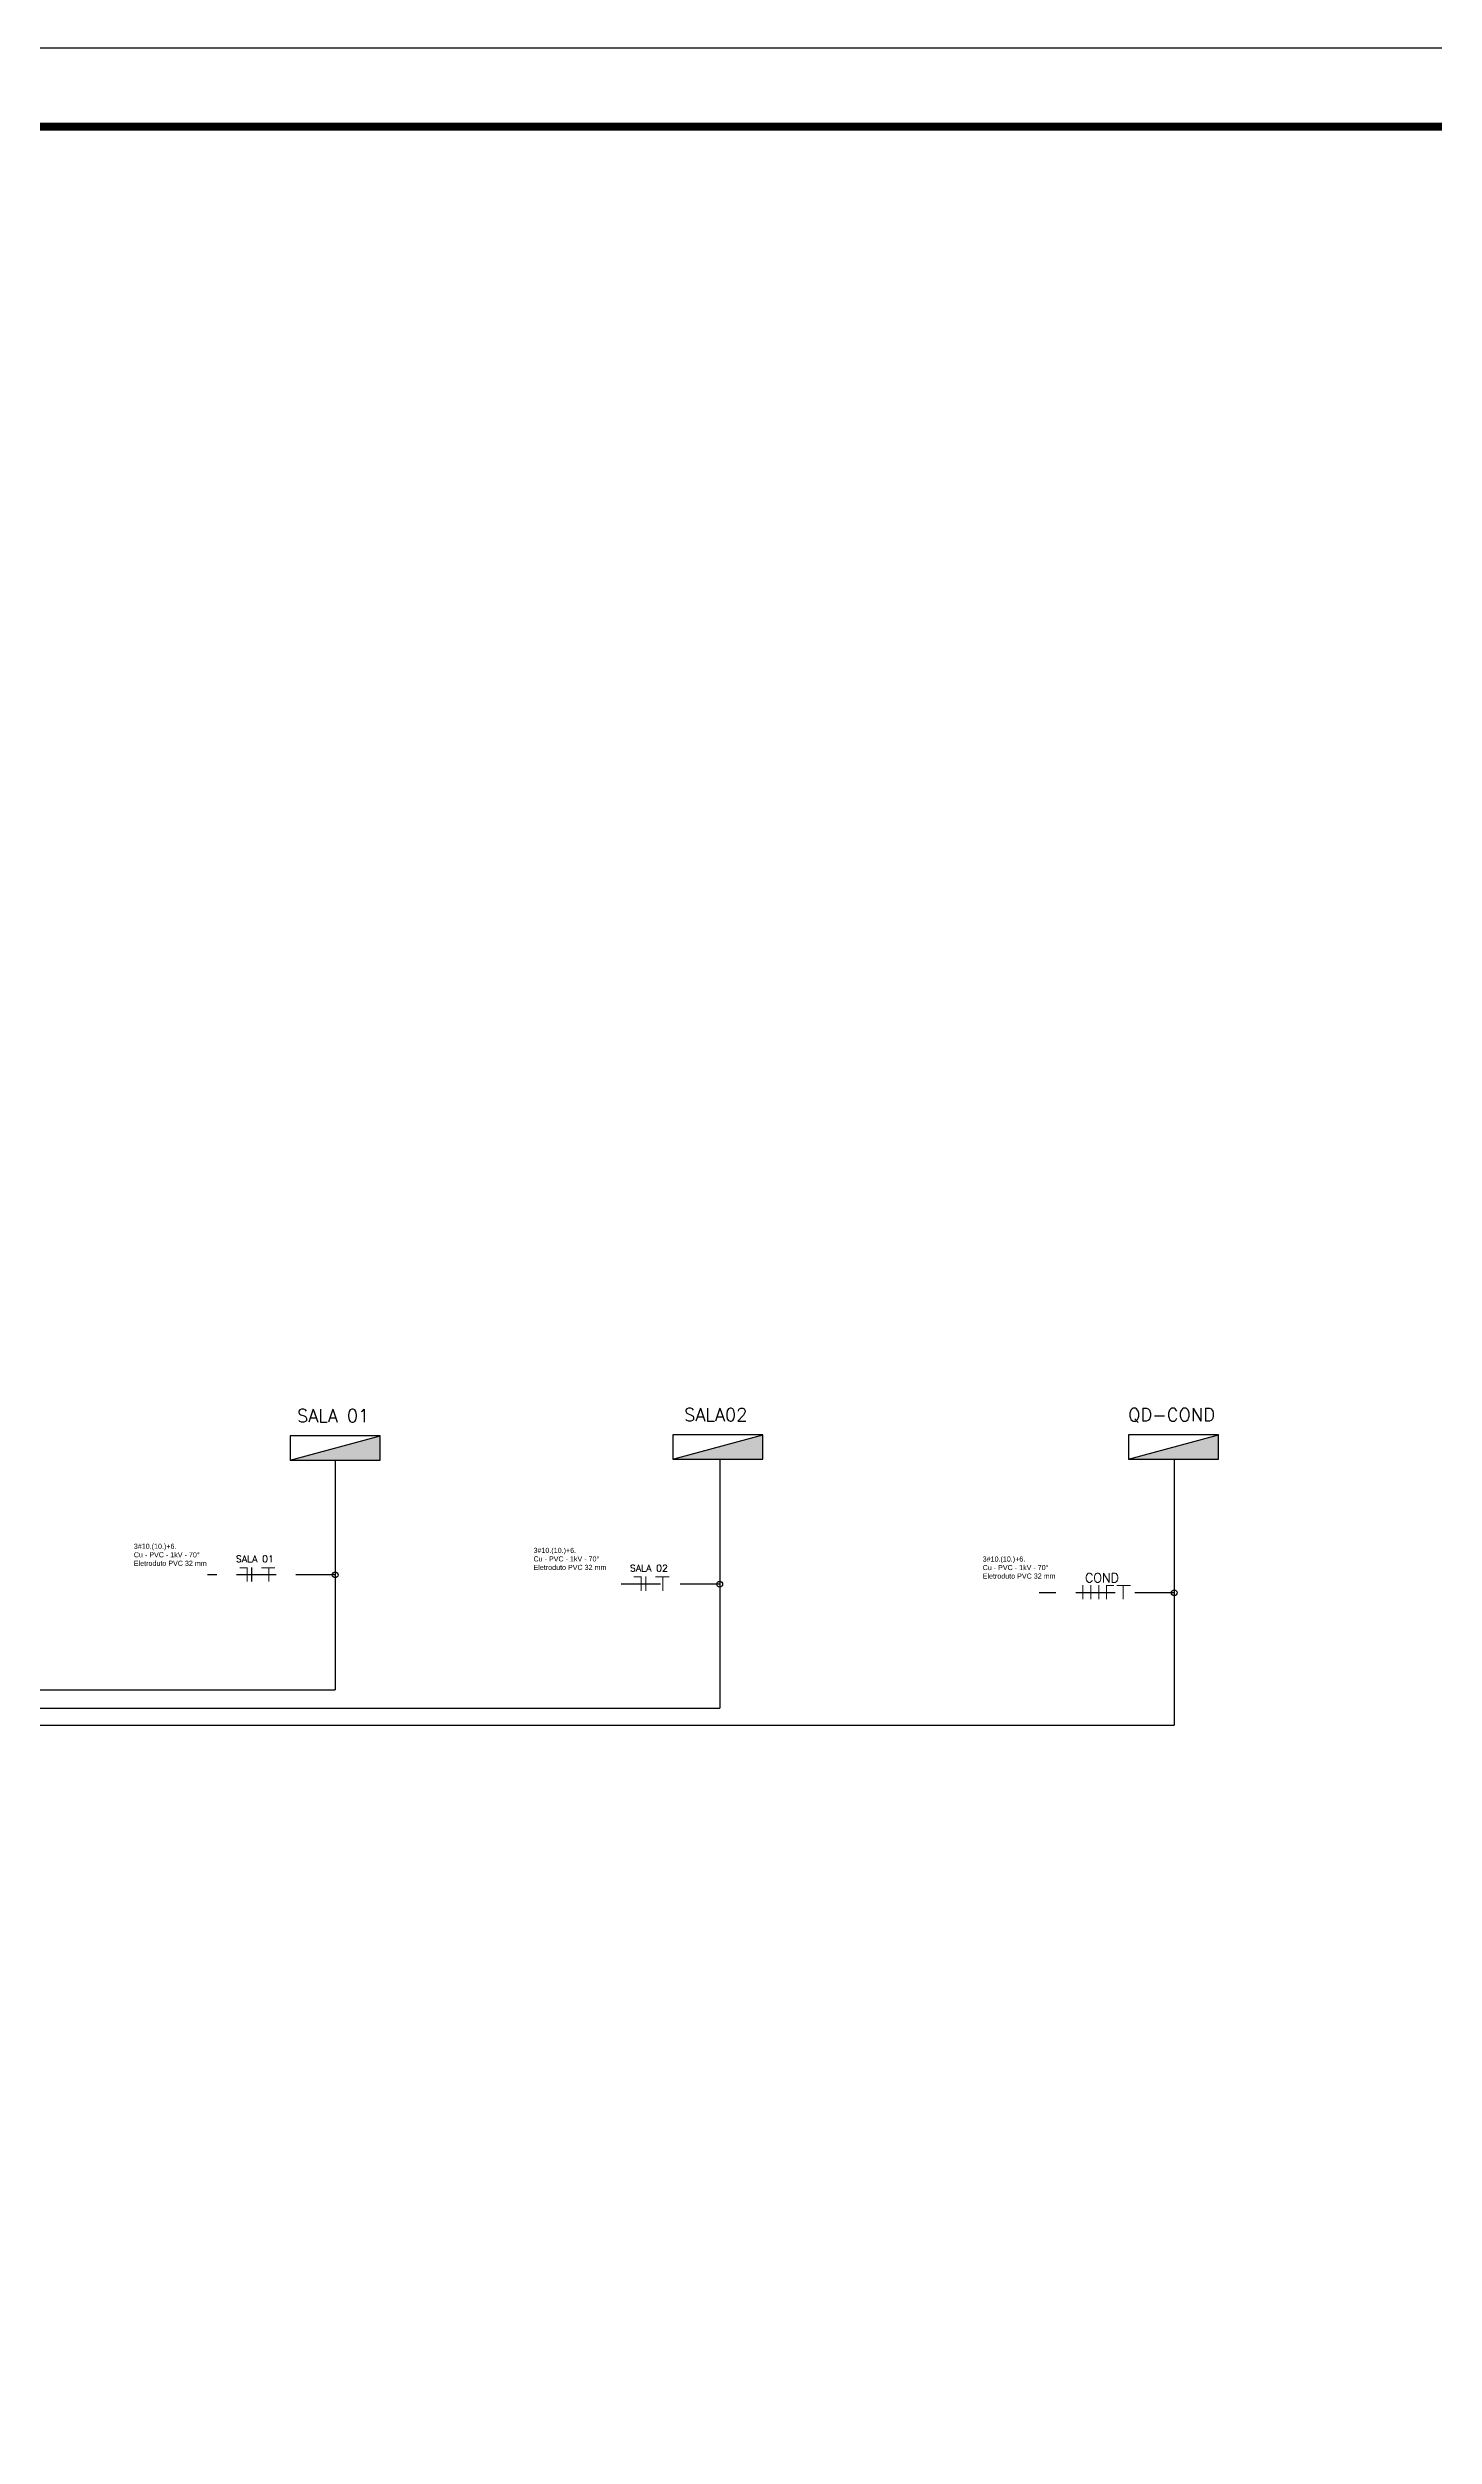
# Model space of a CAD drawing. Header units: millimetres. Extents: x 2788 to 2954, y 1337 to 1391.
# Drawn here: x 2843.67 to 2852.46, y 1351.1 to 1366.25 of the extents above; entities that cross this region are included whole.
import ezdxf
from ezdxf.enums import TextEntityAlignment as Align

# ---------------------------------------------------------------- set-up
doc = ezdxf.new("R2010")
doc.units = ezdxf.units.MM
doc.linetypes.add('HIDDEN', pattern=[0.375, 0.25, -0.125])
doc.layers.add('CIRC IEC', color=7, linetype='Continuous', plot=False)
doc.layers.add('CIRCUITOS', color=7, linetype='Continuous')
doc.layers.add('D - Unifilar Quadros', color=7, linetype='Continuous')
doc.layers.add('TOMADAS', color=1, linetype='Continuous', lineweight=25)
doc.styles.add('ROMANS', font='romans.shx', dxfattribs={"height": 0.002})
doc.styles.get("Standard").update_dxf_attribs({"font": 'arial.ttf'})

# ---------------------------------------------------------------- blocks, each defined once
blk = doc.blocks.new('A$C72fb05ed')
h = blk.add_hatch(color=1)
h.dxf.hatch_style = 1
h.paths.add_polyline_path([(0, 0.259), (0.88, 0.259), (0.88, 0.499)])
at = {"layer": 'TOMADAS', "linetype": 'Continuous'}
for p, q in [((0.88, 0.499), (0, 0.499)), ((0, 0.499), (0, 0.259)), ((0, 0.259), (0.88, 0.499)), ((0.88, 0.259), (0.88, 0.499)), ((0, 0.259), (0.88, 0.259))]:
    blk.add_line(p, q, dxfattribs=at)
at = {"layer": 'TOMADAS', "linetype": 'Continuous', "style": 'ROMANS', "flags": 8}
blk.add_attdef('002', text='', height=0.128, dxfattribs=at).set_placement((0.42, 0.635), align=Align.MIDDLE_CENTER)
blk.add_attdef('020', text='', height=0.128, dxfattribs=at).set_placement((0.431, 0.105), align=Align.MIDDLE_RIGHT)
blk = doc.blocks.new('es')
at = {"const_width": 0.0101}
for points in [[(-0.285, -0.126), (-0.363, -0.126)], [(-0.29, -0.131), (-0.29, -0.263)], [(-0.245, -0.121), (-0.245, -0.263)], [(-0.016, -0.126), (-0.151, -0.126)], [(-0.078, -0.131), (-0.078, -0.263)]]:
    blk.add_lwpolyline(points, dxfattribs=at)
at = {"style": 'ROMANS', "flags": 8}
blk.add_attdef('ESCT', text='', height=0.0675, rotation=360, dxfattribs=at).set_placement((-0.214, -0.04), align=Align.MIDDLE_CENTER)
blk = doc.blocks.new('A$C60FB1DCF')
at = {"const_width": 0.0135}
for points in [[(0.007, 0.189), (0.007, 0)], [(0.11, 0.189), (0.11, 0)], [(0.214, 0.189), (0.214, 0)], [(0.311, 0.182), (0.414, 0.182)], [(0.317, 0.176), (0.317, 0)], [(0.45, 0.182), (0.63, 0.182)], [(0.533, 0.176), (0.533, 0)]]:
    blk.add_lwpolyline(points, dxfattribs=at)
at = {"style": 'ROMANS', "flags": 8}
blk.add_attdef('001', text='', height=0.09, dxfattribs=at).set_placement((0.257, 0.283), align=Align.MIDDLE_CENTER)

msp = doc.modelspace()

# ---------------------------------------------------------------- linework, layer by layer
for p, q in [((2831.858, 1366.247), (2873.908, 1366.247)), ((2845.491, 1357.29), (2845.491, 1355.834)), ((2847.93, 1357.29), (2847.93, 1355.717)), ((2850.813, 1357.29), (2850.813, 1355.609)), ((2840.736, 1355.834), (2845.491, 1355.834)), ((2840.736, 1355.717), (2847.93, 1355.717)), ((2840.736, 1355.61), (2850.813, 1355.61))]:
    msp.add_line(p, q)
at = {"const_width": 0.05}
msp.add_lwpolyline([(2833.108, 1337.047), (2833.108, 1365.747), (2873.408, 1365.747), (2873.408, 1337.047)], close=True, dxfattribs=at)
at = {"layer": 'CIRCUITOS'}
for centre in [(2845.491, 1356.562), (2847.93, 1356.503), (2850.813, 1356.449)]:
    msp.add_circle(centre, 0.0182, dxfattribs=at)
at = {"layer": 'D - Unifilar Quadros', "linetype": 'HIDDEN'}
for p, q in [((2845.491, 1356.562), (2844.682, 1356.562)), ((2847.93, 1356.503), (2847.209, 1356.503)), ((2850.813, 1356.449), (2849.956, 1356.449))]:
    msp.add_line(p, q, dxfattribs=at)

# ---------------------------------------------------------------- block references
ref = msp.add_blockref('A$C72fb05ed', (2845.206, 1357.122), dxfattribs=dict(xscale=0.6473014343885618, yscale=0.6473014343885618, zscale=0.6473014343885618))
ref.add_attrib('002', 'SALA 01', dxfattribs={"layer": 'TOMADAS', "linetype": 'Continuous', "height": 0.0829, "style": 'ROMANS', "flags": 8}).set_placement((2845.478, 1357.572), align=Align.MIDDLE_CENTER)
ref = msp.add_blockref('A$C72fb05ed', (2847.633, 1357.128), dxfattribs=dict(xscale=0.6473014343885618, yscale=0.6473014343885618, zscale=0.6473014343885618))
ref.add_attrib('002', 'SALA02', dxfattribs={"layer": 'TOMADAS', "linetype": 'Continuous', "height": 0.0829, "style": 'ROMANS', "flags": 8}).set_placement((2847.905, 1357.578), align=Align.MIDDLE_CENTER)
ref = msp.add_blockref('A$C72fb05ed', (2850.524, 1357.128), dxfattribs=dict(xscale=0.6473014343885618, yscale=0.6473014343885618, zscale=0.6473014343885618))
ref.add_attrib('002', 'QD-COND', dxfattribs={"layer": 'TOMADAS', "linetype": 'Continuous', "height": 0.0829, "style": 'ROMANS', "flags": 8}).set_placement((2850.796, 1357.578), align=Align.MIDDLE_CENTER)
at = {"layer": 'CIRC IEC'}
ref = msp.add_blockref('A$C60FB1DCF', (2850.23, 1356.407), dxfattribs=dict(at, xscale=0.4854760757914214, yscale=0.4854760757914214, zscale=0.4854760757914214))
ref.add_attrib('001', 'COND', dxfattribs={"layer": '0', "height": 0.0583, "style": 'ROMANS', "flags": 8}).set_placement((2850.355, 1356.544), align=Align.MIDDLE_CENTER)
at = {"layer": 'D - Unifilar Quadros', "linetype": 'HIDDEN'}
ref = msp.add_blockref('es', (2845.12, 1356.689), dxfattribs=dict(at, xscale=0.6473014343885618, yscale=0.6473014343885618, zscale=0.6473014343885618))
ref.add_attrib('ESCT', 'SALA 01', dxfattribs={"layer": '0', "height": 0.0437, "rotation": 360, "style": 'ROMANS'}).set_placement((2844.982, 1356.664), align=Align.MIDDLE_CENTER)
ref = msp.add_blockref('es', (2847.62, 1356.631), dxfattribs=dict(at, xscale=0.6473014343885618, yscale=0.6473014343885618, zscale=0.6473014343885618))
ref.add_attrib('ESCT', 'SALA 02', dxfattribs={"layer": '0', "height": 0.0437, "rotation": 360, "style": 'ROMANS'}).set_placement((2847.481, 1356.605), align=Align.MIDDLE_CENTER)

# ---------------------------------------------------------------- texts
at = {"layer": 'D - Unifilar Quadros', "linetype": 'HIDDEN', "char_height": 0.03237, "attachment_point": 1}
for insert in [(2844.214, 1356.76), (2846.749, 1356.734), (2849.598, 1356.679)]:
    msp.add_mtext_dynamic_manual_height_columns('3#10.(10.)+6.\\PCu - PVC - 1kV - 70°\\P\\pxr15.17527;Eletroduto PVC 32 mm', width=1.23555, gutter_width=8.091, heights=[0], dxfattribs=dict(at, insert=insert))

doc.saveas('drawing.dxf')
